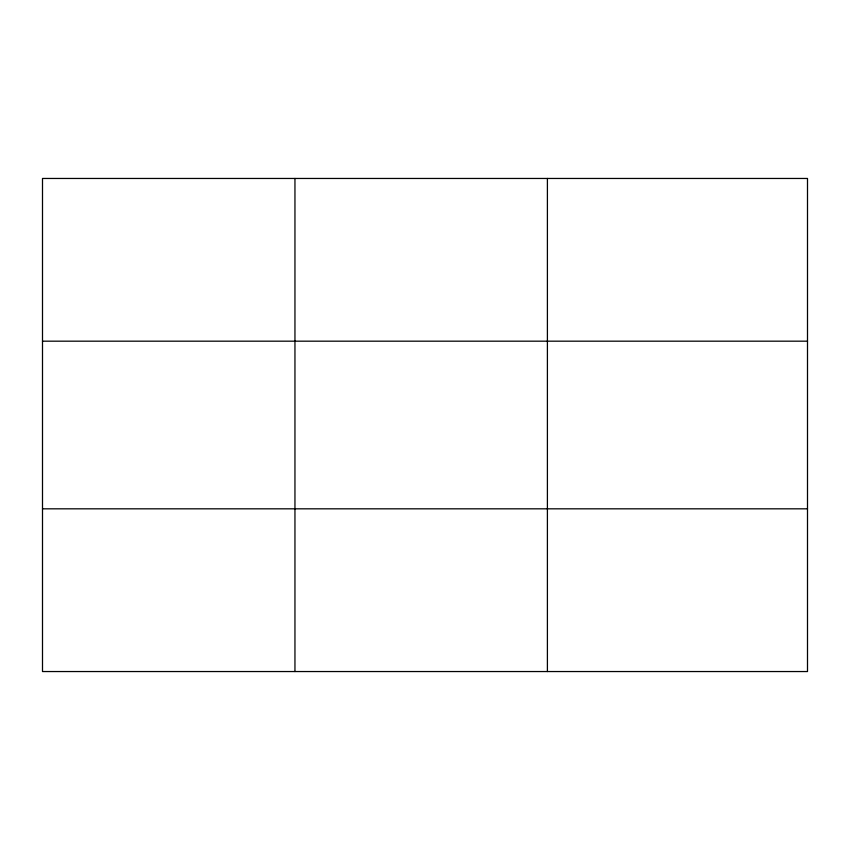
<?xml version="1.0" encoding="UTF-8"?>
<svg xmlns="http://www.w3.org/2000/svg" width="850" height="850" viewBox="0 0 850 850"><rect width="100%" height="100%" fill="white"/><g stroke="black" fill="none" stroke-linecap="round" stroke-linejoin="round"><path stroke-width="1.27" d="M294.95 178.458L294.95 671.543M547.4 178.458L547.4 671.543M807.5 341.179L807.5 178.458L42.5 178.458L42.5 671.543L807.5 671.543L807.5 341.179L42.5 341.179M42.5 508.821L807.5 508.821"/></g></svg>
